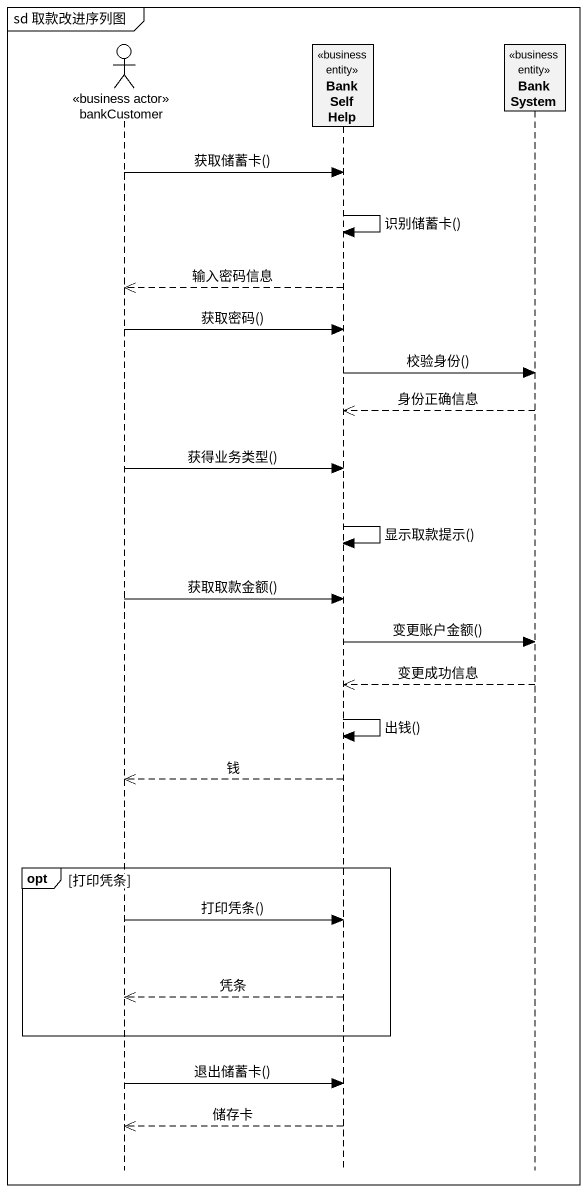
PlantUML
@startuml
mainframe sd 取款改进序列图
hide footbox
actor bankCustomer <<business actor>>
participant BankSelfHelp <<business entity>>
participant BankSystem <<business entity>>

bankCustomer -> BankSelfHelp : 获取储蓄卡()
BankSelfHelp -> BankSelfHelp : 识别储蓄卡()
BankSelfHelp -->> bankCustomer : 输入密码信息
bankCustomer -> BankSelfHelp : 获取密码()
BankSelfHelp -> BankSystem : 校验身份()
BankSystem -->> BankSelfHelp : 身份正确信息
bankCustomer -> BankSelfHelp : 获得业务类型()
BankSelfHelp -> BankSelfHelp : 显示取款提示()
bankCustomer -> BankSelfHelp : 获取取款金额()
BankSelfHelp -> BankSystem : 变更账户金额()
BankSystem -->> BankSelfHelp : 变更成功信息
BankSelfHelp -> BankSelfHelp : 出钱()
BankSelfHelp -->> bankCustomer : 钱
opt 打印凭条
  bankCustomer -> BankSelfHelp : 打印凭条()
  BankSelfHelp -->> bankCustomer : 凭条
end
bankCustomer -> BankSelfHelp : 退出储蓄卡()
BankSelfHelp -->> bankCustomer : 储存卡
@enduml
